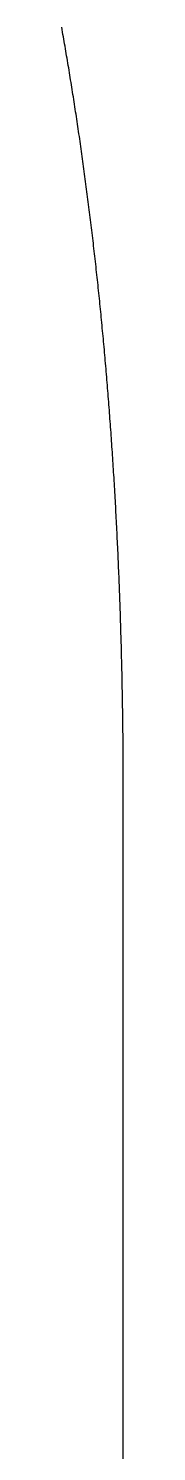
# Model space of a CAD drawing. Extents: x -14 to 315, y -179 to 16.
# Drawn here: x 289.05 to 289.75, y -146 to -129.75 of the extents above; entities that cross this region are included whole.
import ezdxf

# ---------------------------------------------------------------- set-up
doc = ezdxf.new("R2010")
doc.units = 0
doc.layers.add('BLACK', color=7, linetype='CONTINUOUS')

msp = doc.modelspace()

# ---------------------------------------------------------------- linework, layer by layer
at = {"layer": 'BLACK', "linetype": 'CONTINUOUS'}
for p, q in [((289.051004, -129.768455), (289.046184, -129.741441)), ((289.055808, -129.795491), (289.051004, -129.768455)), ((289.060598, -129.822566), (289.055808, -129.795491)), ((289.065372, -129.849663), (289.060598, -129.822566)), ((289.070133, -129.876798), (289.065372, -129.849663)), ((289.074877, -129.903956), (289.070133, -129.876798)), ((289.079607, -129.931151), (289.074877, -129.903956)), ((289.084321, -129.95837), (289.079607, -129.931151)), ((289.089021, -129.985627), (289.084321, -129.95837)), ((289.093705, -130.012906), (289.089021, -129.985627)), ((289.098375, -130.040224), (289.093705, -130.012906)), ((289.103029, -130.067564), (289.098375, -130.040224)), ((289.107669, -130.094943), (289.103029, -130.067564)), ((289.112292, -130.122345), (289.107669, -130.094943)), ((289.116902, -130.149785), (289.112292, -130.122345)), ((289.121495, -130.177248), (289.116902, -130.149785)), ((289.126074, -130.204748), (289.121495, -130.177248)), ((289.130637, -130.232273), (289.126074, -130.204748)), ((289.135186, -130.259835), (289.130637, -130.232273)), ((289.139718, -130.287421), (289.135186, -130.259835)), ((289.144236, -130.315044), (289.139718, -130.287421)), ((289.148738, -130.342692), (289.144236, -130.315044)), ((289.153226, -130.370377), (289.148738, -130.342692)), ((289.157697, -130.398086), (289.153226, -130.370377)), ((289.162155, -130.425832), (289.157697, -130.398086)), ((289.166595, -130.453603), (289.162155, -130.425832)), ((289.171022, -130.481411), (289.166595, -130.453603)), ((289.175432, -130.509244), (289.171022, -130.481411)), ((289.179828, -130.537114), (289.175432, -130.509244)), ((289.184207, -130.565008), (289.179828, -130.537114)), ((289.188572, -130.59294), (289.184207, -130.565008)), ((289.19292, -130.620896), (289.188572, -130.59294)), ((289.197255, -130.648891), (289.19292, -130.620896)), ((289.201572, -130.676909), (289.197255, -130.648891)), ((289.205875, -130.704965), (289.201572, -130.676909)), ((289.210162, -130.733045), (289.205875, -130.704965)), ((289.214434, -130.761164), (289.210162, -130.733045)), ((289.21869, -130.789306), (289.214434, -130.761164)), ((289.222931, -130.817487), (289.21869, -130.789306)), ((289.227155, -130.845692), (289.222931, -130.817487)), ((289.231365, -130.873935), (289.227155, -130.845692)), ((289.235559, -130.902202), (289.231365, -130.873935)), ((289.239738, -130.930508), (289.235559, -130.902202)), ((289.2439, -130.958838), (289.239738, -130.930508)), ((289.248047, -130.987206), (289.2439, -130.958838)), ((289.252178, -131.015598), (289.248047, -130.987206)), ((289.256294, -131.044029), (289.252178, -131.015598)), ((289.260394, -131.072484), (289.256294, -131.044029)), ((289.264479, -131.100978), (289.260394, -131.072484)), ((289.268547, -131.129496), (289.264479, -131.100978)), ((289.2726, -131.158052), (289.268547, -131.129496)), ((289.276637, -131.186633), (289.2726, -131.158052)), ((289.280659, -131.215252), (289.276637, -131.186633)), ((289.284664, -131.243896), (289.280659, -131.215252)), ((289.288654, -131.272579), (289.284664, -131.243896)), ((289.292627, -131.301285), (289.288654, -131.272579)), ((289.296586, -131.330031), (289.292627, -131.301285)), ((289.300527, -131.358801), (289.296586, -131.330031)), ((289.304454, -131.38761), (289.300527, -131.358801)), ((289.308364, -131.416443), (289.304454, -131.38761)), ((289.312259, -131.445315), (289.308364, -131.416443)), ((289.316137, -131.474212), (289.312259, -131.445315)), ((289.320001, -131.503148), (289.316137, -131.474212)), ((289.323847, -131.532108), (289.320001, -131.503148)), ((289.327678, -131.561107), (289.323847, -131.532108)), ((289.331492, -131.59013), (289.327678, -131.561107)), ((289.335291, -131.619193), (289.331492, -131.59013)), ((289.339074, -131.64828), (289.335291, -131.619193)), ((289.342841, -131.677407), (289.339074, -131.64828)), ((289.346591, -131.706558), (289.342841, -131.677407)), ((289.350326, -131.735748), (289.346591, -131.706558)), ((289.354044, -131.764963), (289.350326, -131.735748)), ((289.357747, -131.794217), (289.354044, -131.764963)), ((289.361432, -131.823496), (289.357747, -131.794217)), ((289.365103, -131.852814), (289.361432, -131.823496)), ((289.368756, -131.882157), (289.365103, -131.852814)), ((289.372394, -131.911539), (289.368756, -131.882157)), ((289.376015, -131.940946), (289.372394, -131.911539)), ((289.379621, -131.970393), (289.376015, -131.940946)), ((289.383209, -131.999864), (289.379621, -131.970393)), ((289.386783, -132.029375), (289.383209, -131.999864)), ((289.390339, -132.05891), (289.386783, -132.029375)), ((289.393879, -132.088485), (289.390339, -132.05891)), ((289.397403, -132.118085), (289.393879, -132.088485)), ((289.400911, -132.147725), (289.397403, -132.118085)), ((289.404401, -132.177389), (289.400911, -132.147725)), ((289.407877, -132.207093), (289.404401, -132.177389)), ((289.411335, -132.236822), (289.407877, -132.207093)), ((289.414777, -132.266591), (289.411335, -132.236822)), ((289.418202, -132.296384), (289.414777, -132.266591)), ((289.421612, -132.326218), (289.418202, -132.296384)), ((289.425004, -132.356076), (289.421612, -132.326218)), ((289.428381, -132.385975), (289.425004, -132.356076)), ((289.431741, -132.415898), (289.428381, -132.385975)), ((289.435084, -132.445862), (289.431741, -132.415898)), ((289.438411, -132.47585), (289.435084, -132.445862)), ((289.441722, -132.505878), (289.438411, -132.47585)), ((289.445015, -132.535932), (289.441722, -132.505878)), ((289.448292, -132.566025), (289.445015, -132.535932)), ((289.451553, -132.596144), (289.448292, -132.566025)), ((289.454797, -132.626303), (289.451553, -132.596144)), ((289.458024, -132.656486), (289.454797, -132.626303)), ((289.461235, -132.68671), (289.458024, -132.656486)), ((289.464429, -132.716959), (289.461235, -132.68671)), ((289.467606, -132.747249), (289.464429, -132.716959)), ((289.470767, -132.777563), (289.467606, -132.747249)), ((289.473911, -132.807919), (289.470767, -132.777563)), ((289.477038, -132.838299), (289.473911, -132.807919)), ((289.480149, -132.868719), (289.477038, -132.838299)), ((289.483242, -132.899165), (289.480149, -132.868719)), ((289.486319, -132.929652), (289.483242, -132.899165)), ((289.489379, -132.960163), (289.486319, -132.929652)), ((289.492423, -132.990715), (289.489379, -132.960163)), ((289.495449, -133.021292), (289.492423, -132.990715)), ((289.498459, -133.051911), (289.495449, -133.021292)), ((289.501451, -133.082554), (289.498459, -133.051911)), ((289.504427, -133.113238), (289.501451, -133.082554)), ((289.507386, -133.143947), (289.504427, -133.113238)), ((289.510328, -133.174697), (289.507386, -133.143947)), ((289.513253, -133.205473), (289.510328, -133.174697)), ((289.516161, -133.236289), (289.513253, -133.205473)), ((289.519052, -133.26713), (289.516161, -133.236289)), ((289.521927, -133.298013), (289.519052, -133.26713)), ((289.524783, -133.328921), (289.521927, -133.298013)), ((289.527624, -133.35987), (289.524783, -133.328921)), ((289.530446, -133.390844), (289.527624, -133.35987)), ((289.533253, -133.42186), (289.530446, -133.390844)), ((289.536041, -133.452901), (289.533253, -133.42186)), ((289.538813, -133.483983), (289.536041, -133.452901)), ((289.541567, -133.51509), (289.538813, -133.483983)), ((289.544305, -133.546239), (289.541567, -133.51509)), ((289.547025, -133.577413), (289.544305, -133.546239)), ((289.549728, -133.608628), (289.547025, -133.577413)), ((289.552414, -133.639869), (289.549728, -133.608628)), ((289.555083, -133.671151), (289.552414, -133.639869)), ((289.557734, -133.702459), (289.555083, -133.671151)), ((289.560368, -133.733808), (289.557734, -133.702459)), ((289.562985, -133.765183), (289.560368, -133.733808)), ((289.565585, -133.796599), (289.562985, -133.765183)), ((289.568167, -133.828041), (289.565585, -133.796599)), ((289.570732, -133.859525), (289.568167, -133.828041)), ((289.573279, -133.891033), (289.570732, -133.859525)), ((289.57581, -133.922584), (289.573279, -133.891033)), ((289.578322, -133.95416), (289.57581, -133.922584)), ((289.580818, -133.985778), (289.578322, -133.95416)), ((289.583296, -134.017422), (289.580818, -133.985778)), ((289.585757, -134.049107), (289.583296, -134.017422)), ((289.5882, -134.080818), (289.585757, -134.049107)), ((289.590626, -134.112571), (289.5882, -134.080818)), ((289.593033, -134.144349), (289.590626, -134.112571)), ((289.595424, -134.17617), (289.593033, -134.144349)), ((289.597797, -134.208016), (289.595424, -134.17617)), ((289.600153, -134.239905), (289.597797, -134.208016)), ((289.60249, -134.271818), (289.600153, -134.239905)), ((289.604811, -134.303774), (289.60249, -134.271818)), ((289.607114, -134.335756), (289.604811, -134.303774)), ((289.609399, -134.36778), (289.607114, -134.335756)), ((289.611666, -134.39983), (289.609399, -134.36778)), ((289.613916, -134.431922), (289.611666, -134.39983)), ((289.616148, -134.464039), (289.613916, -134.431922)), ((289.618363, -134.496199), (289.616148, -134.464039)), ((289.620559, -134.528385), (289.618363, -134.496199)), ((289.622739, -134.560613), (289.620559, -134.528385)), ((289.624899, -134.592867), (289.622739, -134.560613)), ((289.627043, -134.625164), (289.624899, -134.592867)), ((289.629168, -134.657486), (289.627043, -134.625164)), ((289.631277, -134.689851), (289.629168, -134.657486)), ((289.633366, -134.722242), (289.631277, -134.689851)), ((289.635439, -134.754675), (289.633366, -134.722242)), ((289.637493, -134.787134), (289.635439, -134.754675)), ((289.639529, -134.819636), (289.637493, -134.787134)), ((289.641547, -134.852164), (289.639529, -134.819636)), ((289.643548, -134.884734), (289.641547, -134.852164)), ((289.645531, -134.917331), (289.643548, -134.884734)), ((289.647495, -134.94997), (289.645531, -134.917331)), ((289.649442, -134.982635), (289.647495, -134.94997)), ((289.651371, -135.015344), (289.649442, -134.982635)), ((289.653281, -135.048078), (289.651371, -135.015344)), ((289.655174, -135.080855), (289.653281, -135.048078)), ((289.657048, -135.113658), (289.655174, -135.080855)), ((289.658905, -135.146504), (289.657048, -135.113658)), ((289.660743, -135.179376), (289.658905, -135.146504)), ((289.662563, -135.212291), (289.660743, -135.179376)), ((289.664365, -135.245233), (289.662563, -135.212291)), ((289.666149, -135.278217), (289.664365, -135.245233)), ((289.667915, -135.311228), (289.666149, -135.278217)), ((289.669662, -135.344282), (289.667915, -135.311228)), ((289.671391, -135.377362), (289.669662, -135.344282)), ((289.673103, -135.410485), (289.671391, -135.377362)), ((289.674795, -135.443634), (289.673103, -135.410485)), ((289.67647, -135.476827), (289.674795, -135.443634)), ((289.678126, -135.510046), (289.67647, -135.476827)), ((289.679764, -135.543308), (289.678126, -135.510046)), ((289.681384, -135.576597), (289.679764, -135.543308)), ((289.682985, -135.609929), (289.681384, -135.576597)), ((289.684568, -135.643287), (289.682985, -135.609929)), ((289.686133, -135.676689), (289.684568, -135.643287)), ((289.687679, -135.710117), (289.686133, -135.676689)), ((289.689206, -135.743589), (289.687679, -135.710117)), ((289.690715, -135.777087), (289.689206, -135.743589)), ((289.692206, -135.810629), (289.690715, -135.777087)), ((289.693679, -135.844197), (289.692206, -135.810629)), ((289.695133, -135.877809), (289.693679, -135.844197)), ((289.696568, -135.911447), (289.695133, -135.877809)), ((289.697985, -135.945129), (289.696568, -135.911447)), ((289.699382, -135.978838), (289.697985, -135.945129)), ((289.700762, -136.01259), (289.699382, -135.978838)), ((289.702123, -136.046369), (289.700762, -136.01259)), ((289.703466, -136.080191), (289.702123, -136.046369)), ((289.704789, -136.114041), (289.703466, -136.080191)), ((289.706094, -136.147934), (289.704789, -136.114041)), ((289.707381, -136.181853), (289.706094, -136.147934)), ((289.708648, -136.215817), (289.707381, -136.181853)), ((289.709897, -136.249807), (289.708648, -136.215817)), ((289.711128, -136.283842), (289.709897, -136.249807)), ((289.712339, -136.317903), (289.711128, -136.283842)), ((289.713532, -136.352008), (289.712339, -136.317903)), ((289.714706, -136.386139), (289.713532, -136.352008)), ((289.715861, -136.420315), (289.714706, -136.386139)), ((289.716997, -136.454518), (289.715861, -136.420315)), ((289.718115, -136.488765), (289.716997, -136.454518)), ((289.719213, -136.523038), (289.718115, -136.488765)), ((289.720293, -136.557356), (289.719213, -136.523038)), ((289.721353, -136.591701), (289.720293, -136.557356)), ((289.722395, -136.62609), (289.721353, -136.591701)), ((289.723418, -136.660506), (289.722395, -136.62609)), ((289.724422, -136.694966), (289.723418, -136.660506)), ((289.725407, -136.729453), (289.724422, -136.694966)), ((289.726373, -136.763985), (289.725407, -136.729453)), ((289.72732, -136.798543), (289.726373, -136.763985)), ((289.728247, -136.833146), (289.72732, -136.798543)), ((289.729156, -136.867776), (289.728247, -136.833146)), ((289.730046, -136.902451), (289.729156, -136.867776)), ((289.730916, -136.937152), (289.730046, -136.902451)), ((289.731768, -136.971898), (289.730916, -136.937152)), ((289.7326, -137.006671), (289.731768, -136.971898)), ((289.733413, -137.041489), (289.7326, -137.006671)), ((289.734207, -137.076334), (289.733413, -137.041489)), ((289.734982, -137.111224), (289.734207, -137.076334)), ((289.735737, -137.14614), (289.734982, -137.111224)), ((289.736473, -137.181102), (289.735737, -137.14614)), ((289.73719, -137.21609), (289.736473, -137.181102)), ((289.737888, -137.251124), (289.73719, -137.21609)), ((289.738566, -137.286184), (289.737888, -137.251124)), ((289.739225, -137.32129), (289.738566, -137.286184)), ((289.739865, -137.356422), (289.739225, -137.32129)), ((289.740485, -137.3916), (289.739865, -137.356422)), ((289.741086, -137.426805), (289.740485, -137.3916)), ((289.741668, -137.462055), (289.741086, -137.426805)), ((289.74223, -137.497332), (289.741668, -137.462055)), ((289.742773, -137.532655), (289.74223, -137.497332)), ((289.743296, -137.568004), (289.742773, -137.532655)), ((289.743799, -137.603399), (289.743296, -137.568004)), ((289.744284, -137.638821), (289.743799, -137.603399)), ((289.744748, -137.674289), (289.744284, -137.638821)), ((289.745193, -137.709783), (289.744748, -137.674289)), ((289.745619, -137.745324), (289.745193, -137.709783)), ((289.746025, -137.780891), (289.745619, -137.745324)), ((289.746411, -137.816504), (289.746025, -137.780891)), ((289.746778, -137.852144), (289.746411, -137.816504)), ((289.747125, -137.887829), (289.746778, -137.852144)), ((289.747452, -137.923542), (289.747125, -137.887829)), ((289.74776, -137.959301), (289.747452, -137.923542)), ((289.748048, -137.995087), (289.74776, -137.959301)), ((289.748317, -138.030919), (289.748048, -137.995087)), ((289.748565, -138.066778), (289.748317, -138.030919)), ((289.748794, -138.102682), (289.748565, -138.066778)), ((289.749003, -138.138615), (289.748794, -138.102682)), ((289.749192, -138.174593), (289.749003, -138.138615)), ((289.749361, -138.210598), (289.749192, -138.174593)), ((289.749511, -138.246649), (289.749361, -138.210598)), ((289.749641, -138.282728), (289.749511, -138.246649)), ((289.74975, -138.318853), (289.749641, -138.282728)), ((289.74984, -138.355005), (289.74975, -138.318853)), ((289.74991, -138.391203), (289.74984, -138.355005)), ((289.74996, -138.427429), (289.74991, -138.391203)), ((289.74999, -138.463701), (289.74996, -138.427429)), ((289.75, -138.5), (289.74999, -138.463701)), ((289.75, -153.5), (289.75, -138.5))]:
    msp.add_line(p, q, dxfattribs=at)

doc.saveas('drawing.dxf')
